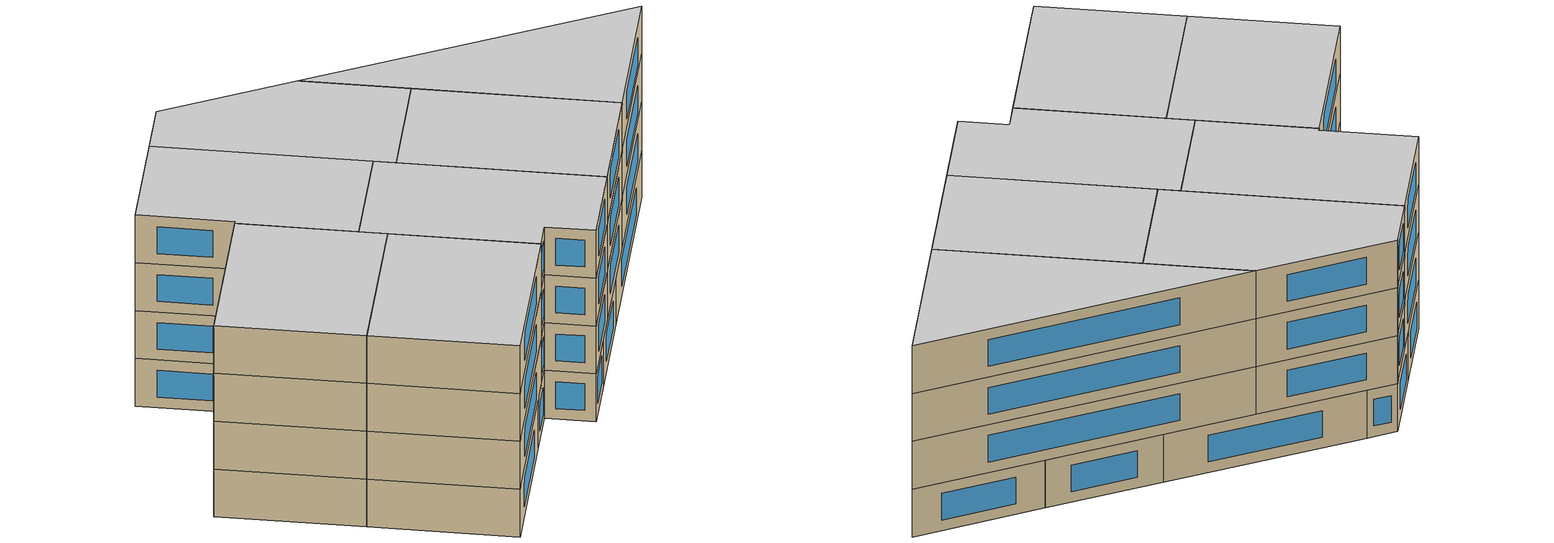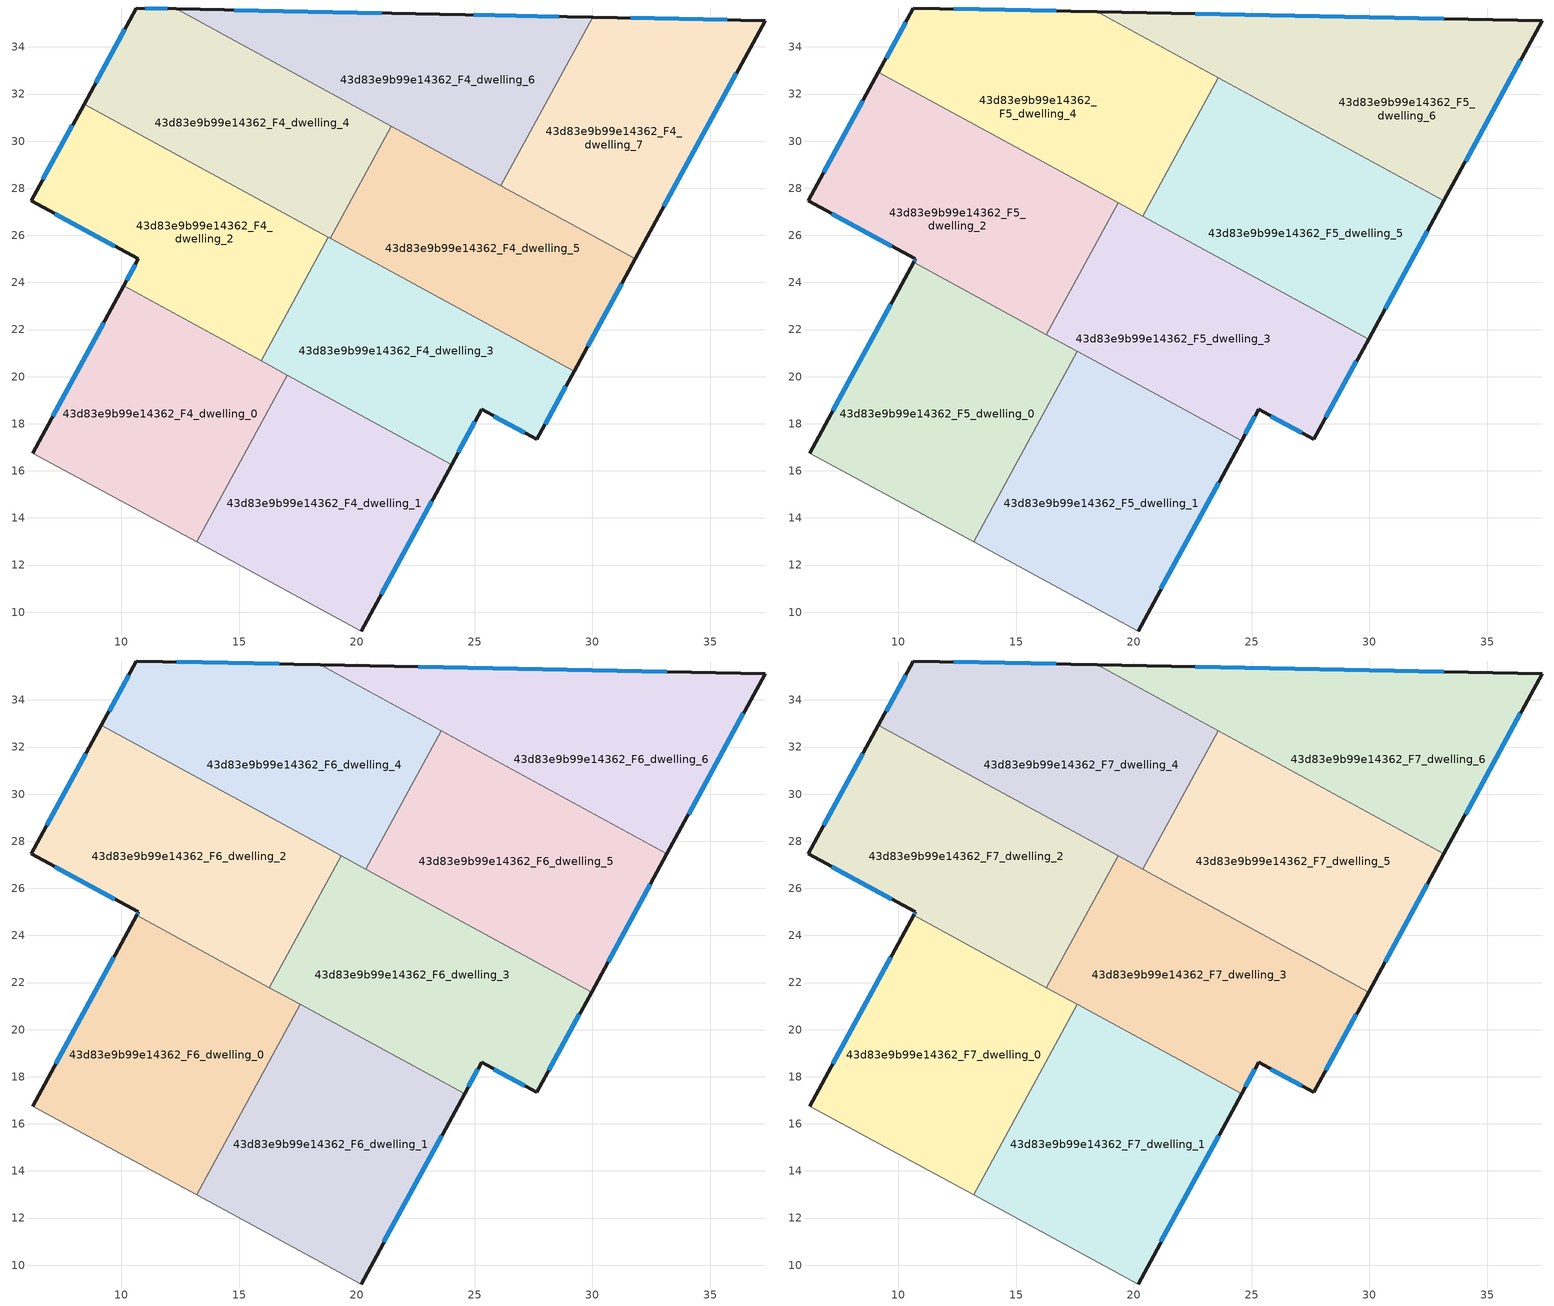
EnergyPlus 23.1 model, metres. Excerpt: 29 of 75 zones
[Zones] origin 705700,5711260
43d83e9b99e14362_F4_dwelling_0
 floor to 43d83e9b99e14362_F3_dwelling_0 (EU_floor_Construction): 17.05,20.06 13.2,12.98 6.23,16.75 10.1,23.85 z12
 wall outside (EU_wall_Construction): 10.1,23.85 6.23,16.75 z12:15
 wall to 43d83e9b99e14362_F4_dwelling_1 (EU_wall_Construction): 13.2,12.98 17.05,20.06 z12:15
 wall adiabatic (EU_wall_Construction): 6.23,16.75 13.2,12.98 z12:15
 wall to 43d83e9b99e14362_F4_dwelling_2 (EU_wall_Construction): 15.93,20.67 10.1,23.85 z12:15
 wall to 43d83e9b99e14362_F4_dwelling_3 (EU_wall_Construction): 17.05,20.06 15.93,20.67 z12:15
 window (EU_Window_Construction): 9.25,22.28 7.09,18.32 z12.66:14.34
43d83e9b99e14362_F4_dwelling_1
 floor to 43d83e9b99e14362_F3_dwelling_1 (EU_floor_Construction): 24.02,16.26 20.18,9.2 13.2,12.98 17.05,20.06 z12
 wall outside (EU_wall_Construction): 20.18,9.2 24.02,16.26 z12:15
 wall adiabatic (EU_wall_Construction): 13.2,12.98 20.18,9.2 z12:15
 wall to 43d83e9b99e14362_F4_dwelling_3 (EU_wall_Construction): 24.02,16.26 17.05,20.06 z12:15
 window (EU_Window_Construction): 21.03,10.76 23.17,14.7 z12.66:14.34
43d83e9b99e14362_F4_dwelling_2
 floor to 43d83e9b99e14362_F3_dwelling_2 (EU_floor_Construction): 18.8,25.92 15.93,20.67 10.1,23.85 10.73,25 6.18,27.46 8.42,31.58 z12
 wall outside (EU_wall_Construction): 8.42,31.58 6.18,27.46 10.73,25 10.1,23.85 z12:15
 wall to 43d83e9b99e14362_F4_dwelling_3 (EU_wall_Construction): 15.93,20.67 18.8,25.92 z12:15
 wall to 43d83e9b99e14362_F4_dwelling_4 (EU_wall_Construction): 18.8,25.92 8.42,31.58 z12:15
 window (EU_Window_Construction): 7.18,26.92 9.72,25.54 / 7.92,30.67 6.68,28.37 / 10.59,24.75 10.24,24.1 z12.66:14.34
43d83e9b99e14362_F4_dwelling_3
 floor to 43d83e9b99e14362_F3_dwelling_3 (EU_floor_Construction): 29.23,20.24 27.64,17.33 25.3,18.61 24.02,16.26 15.93,20.67 18.8,25.92 z12
 wall outside (EU_wall_Construction): 24.02,16.26 25.3,18.61 27.64,17.33 29.23,20.24 z12:15
 wall to 43d83e9b99e14362_F4_dwelling_5 (EU_wall_Construction): 29.23,20.24 18.87,25.88 z12:15
 wall to 43d83e9b99e14362_F4_dwelling_4 (EU_wall_Construction): 18.87,25.88 18.8,25.92 z12:15
 window (EU_Window_Construction): 25.82,18.33 27.13,17.61 / 24.3,16.78 25.02,18.09 / 27.99,17.97 28.88,19.6 z12.66:14.34
43d83e9b99e14362_F4_dwelling_4
 floor to 43d83e9b99e14362_F3_dwelling_4 (EU_floor_Construction): 21.46,30.64 18.87,25.88 8.42,31.58 10.64,35.65 12.33,35.62 z12
 wall outside (EU_wall_Construction): 12.33,35.62 10.64,35.65 8.42,31.58 z12:15
 wall to 43d83e9b99e14362_F4_dwelling_5 (EU_wall_Construction): 18.87,25.88 21.46,30.64 z12:15
 wall to 43d83e9b99e14362_F4_dwelling_6 (EU_wall_Construction): 21.46,30.64 12.33,35.62 z12:15
 window (EU_Window_Construction): 10.15,34.75 8.91,32.48 / 11.96,35.63 11.01,35.65 z12.66:14.34
43d83e9b99e14362_F4_dwelling_5
 floor to 43d83e9b99e14362_F3_dwelling_5 (EU_floor_Construction): 31.82,25 29.23,20.24 18.87,25.88 21.46,30.64 z12
 wall outside (EU_wall_Construction): 29.23,20.24 31.82,25 z12:15
 wall to 43d83e9b99e14362_F4_dwelling_7 (EU_wall_Construction): 31.82,25 26.12,28.1 z12:15
 wall to 43d83e9b99e14362_F4_dwelling_6 (EU_wall_Construction): 26.12,28.1 21.46,30.64 z12:15
 window (EU_Window_Construction): 29.8,21.29 31.25,23.94 z12.66:14.34
 ceiling adiabatic (EU_roof_Construction): 29.96,21.59 31.82,25 22.23,30.22 20.38,26.82 z15
43d83e9b99e14362_F4_dwelling_6
 floor to 43d83e9b99e14362_F3_dwelling_6 (EU_floor_Construction): 30.02,35.26 26.12,28.1 12.33,35.62 23.53,35.38 z12
 wall outside (EU_wall_Construction): 30.02,35.26 23.53,35.38 12.33,35.62 z12:15
 wall to 43d83e9b99e14362_F4_dwelling_7 (EU_wall_Construction): 26.12,28.1 30.02,35.26 z12:15
 window (EU_Window_Construction): 28.58,35.29 24.96,35.36 / 21.05,35.44 14.8,35.57 z12.66:14.34
43d83e9b99e14362_F4_dwelling_7
 floor to 43d83e9b99e14362_F3_dwelling_7 (EU_floor_Construction): 37.34,35.12 31.82,25 26.12,28.1 30.02,35.26 z12
 wall outside (EU_wall_Construction): 31.82,25 37.34,35.12 30.02,35.26 z12:15
 window (EU_Window_Construction): 35.72,35.15 31.63,35.23 / 33.04,27.23 36.12,32.88 z12.66:14.34
 ceiling adiabatic (EU_roof_Construction): 31.82,25 33.17,27.46 27.46,30.57 26.12,28.1 z15
43d83e9b99e14362_F5_dwelling_0
 floor to 43d83e9b99e14362_F4_dwelling_0 (EU_floor_Construction): 17.05,20.06 13.2,12.98 6.23,16.75 10.1,23.85 z15
 floor to 43d83e9b99e14362_F4_dwelling_2 (EU_floor_Construction): 16.29,21.79 16.49,21.68 15.93,20.67 10.1,23.85 10.65,24.86 z15
 floor to 43d83e9b99e14362_F4_dwelling_3 (EU_floor_Construction): 17.6,21.07 17.05,20.06 15.93,20.67 16.48,21.68 z15
 wall outside (EU_wall_Construction): 10.65,24.86 6.23,16.75 z15:18
 wall to 43d83e9b99e14362_F5_dwelling_1 (EU_wall_Construction): 13.2,12.98 17.6,21.07 z15:18
 wall adiabatic (EU_wall_Construction): 6.23,16.75 13.2,12.98 z15:18
 wall to 43d83e9b99e14362_F5_dwelling_2 (EU_wall_Construction): 16.29,21.79 10.65,24.86 z15:18
 wall to 43d83e9b99e14362_F5_dwelling_3 (EU_wall_Construction): 17.6,21.07 16.29,21.79 z15:18
 window (EU_Window_Construction): 9.68,23.07 7.21,18.55 z15.66:17.34
43d83e9b99e14362_F5_dwelling_1
 floor to 43d83e9b99e14362_F4_dwelling_1 (EU_floor_Construction): 24.02,16.26 20.18,9.2 13.2,12.98 17.05,20.06 z15
 floor to 43d83e9b99e14362_F4_dwelling_3 (EU_floor_Construction): 24.57,17.27 24.02,16.26 17.05,20.06 17.6,21.07 z15
 wall outside (EU_wall_Construction): 20.18,9.2 24.57,17.27 z15:18
 wall adiabatic (EU_wall_Construction): 13.2,12.98 20.18,9.2 z15:18
 wall to 43d83e9b99e14362_F5_dwelling_3 (EU_wall_Construction): 24.57,17.27 17.6,21.07 z15:18
 window (EU_Window_Construction): 21.15,10.99 23.6,15.49 z15.66:17.34
43d83e9b99e14362_F5_dwelling_2
 floor to 43d83e9b99e14362_F4_dwelling_2 (EU_floor_Construction): 18.6,26.03 16.29,21.79 10.65,24.86 10.73,25 6.18,27.46 8.42,31.58 z15
 floor to 43d83e9b99e14362_F4_dwelling_4 (EU_floor_Construction): 19.34,27.38 18.6,26.03 8.42,31.58 9.16,32.93 z15
 wall outside (EU_wall_Construction): 9.16,32.93 6.18,27.46 10.73,25 10.65,24.86 z15:18
 wall to 43d83e9b99e14362_F5_dwelling_3 (EU_wall_Construction): 16.29,21.79 19.34,27.38 z15:18
 wall to 43d83e9b99e14362_F5_dwelling_4 (EU_wall_Construction): 19.34,27.38 9.16,32.93 z15:18
 window (EU_Window_Construction): 7.18,26.92 9.72,25.54 / 8.5,31.72 6.84,28.67 / 10.71,24.97 10.67,24.89 z15.66:17.34
43d83e9b99e14362_F5_dwelling_3
 floor to 43d83e9b99e14362_F4_dwelling_3 (EU_floor_Construction): 29.23,20.24 27.64,17.33 25.3,18.61 24.57,17.27 16.48,21.68 18.8,25.92 z15
 floor to 43d83e9b99e14362_F4_dwelling_5 (EU_floor_Construction): 29.96,21.59 29.23,20.24 18.87,25.88 19.61,27.23 z15
 floor to 43d83e9b99e14362_F4_dwelling_2 (EU_floor_Construction): 18.8,25.92 16.49,21.68 16.29,21.79 18.6,26.03 z15
 floor to 43d83e9b99e14362_F4_dwelling_4 (EU_floor_Construction): 19.61,27.23 18.87,25.88 18.6,26.03 19.34,27.38 z15
 wall outside (EU_wall_Construction): 24.57,17.27 25.3,18.61 27.64,17.33 29.96,21.59 z15:18
 wall to 43d83e9b99e14362_F5_dwelling_5 (EU_wall_Construction): 29.96,21.59 20.38,26.82 z15:18
 wall to 43d83e9b99e14362_F5_dwelling_4 (EU_wall_Construction): 20.38,26.82 19.34,27.38 z15:18
 window (EU_Window_Construction): 25.82,18.33 27.13,17.61 / 24.73,17.57 25.14,18.31 / 28.16,18.27 29.45,20.65 z15.66:17.34
43d83e9b99e14362_F5_dwelling_4
 floor to 43d83e9b99e14362_F4_dwelling_4 (EU_floor_Construction): 21.46,30.64 19.61,27.23 9.16,32.93 10.63,35.64 10.64,35.65 12.33,35.62 z15
 floor to 43d83e9b99e14362_F4_dwelling_6 (EU_floor_Construction): 23.58,32.69 22.23,30.22 12.33,35.62 18.44,35.49 z15
 floor to 43d83e9b99e14362_F4_dwelling_5 (EU_floor_Construction): 22.23,30.22 20.38,26.82 19.61,27.23 21.46,30.64 z15
 wall outside (EU_wall_Construction): 18.44,35.49 10.64,35.65 10.63,35.64 9.16,32.93 z15:18
 wall to 43d83e9b99e14362_F5_dwelling_5 (EU_wall_Construction): 20.38,26.82 23.58,32.69 z15:18
 wall to 43d83e9b99e14362_F5_dwelling_6 (EU_wall_Construction): 23.58,32.69 18.44,35.49 z15:18
 window (EU_Window_Construction): 10.31,35.04 9.48,33.53 / 16.72,35.53 12.36,35.62 z15.66:17.34
43d83e9b99e14362_F5_dwelling_5
 floor to 43d83e9b99e14362_F4_dwelling_6 (EU_floor_Construction): 27.46,30.57 26.12,28.1 22.23,30.22 23.58,32.69 z15
 floor adiabatic (EU_floor_Construction): 33.17,27.46 29.96,21.59 20.38,26.82 22.23,30.22 26.12,28.1 27.46,30.57 z15
 wall outside (EU_wall_Construction): 29.96,21.59 33.17,27.46 z15:18
 wall to 43d83e9b99e14362_F5_dwelling_6 (EU_wall_Construction): 33.17,27.46 23.58,32.69 z15:18
 window (EU_Window_Construction): 30.67,22.89 32.46,26.17 z15.66:17.34
43d83e9b99e14362_F5_dwelling_6
 floor outside (EU_floor_Construction): 37.34,35.12 30.02,35.26 18.44,35.49 z15
 floor to 43d83e9b99e14362_F4_dwelling_7 (EU_floor_Construction): 37.34,35.12 33.17,27.46 27.46,30.57 30.02,35.26 z15
 floor to 43d83e9b99e14362_F4_dwelling_6 (EU_floor_Construction): 30.02,35.26 27.46,30.57 18.44,35.49 z15
 wall outside (EU_wall_Construction): 33.17,27.46 37.34,35.12 18.44,35.49 z15:18
 window (EU_Window_Construction): 33.16,35.2 22.61,35.41 / 34.09,29.16 36.42,33.43 z15.66:17.34
43d83e9b99e14362_F6_dwelling_0
 floor to 43d83e9b99e14362_F5_dwelling_0 (EU_floor_Construction): 17.6,21.07 13.2,12.98 6.23,16.75 10.65,24.86 z18
 wall outside (EU_wall_Construction): 10.65,24.86 6.23,16.75 z18:21
 wall to 43d83e9b99e14362_F6_dwelling_1 (EU_wall_Construction): 13.2,12.98 17.6,21.07 z18:21
 wall adiabatic (EU_wall_Construction): 6.23,16.75 13.2,12.98 z18:21
 wall to 43d83e9b99e14362_F6_dwelling_2 (EU_wall_Construction): 16.29,21.79 10.65,24.86 z18:21
 wall to 43d83e9b99e14362_F6_dwelling_3 (EU_wall_Construction): 17.6,21.07 16.29,21.79 z18:21
 window (EU_Window_Construction): 9.68,23.07 7.21,18.55 z18.66:20.34
43d83e9b99e14362_F6_dwelling_1
 floor to 43d83e9b99e14362_F5_dwelling_1 (EU_floor_Construction): 24.57,17.27 20.18,9.2 13.2,12.98 17.6,21.07 z18
 wall outside (EU_wall_Construction): 20.18,9.2 24.57,17.27 z18:21
 wall adiabatic (EU_wall_Construction): 13.2,12.98 20.18,9.2 z18:21
 wall to 43d83e9b99e14362_F6_dwelling_3 (EU_wall_Construction): 24.57,17.27 17.6,21.07 z18:21
 window (EU_Window_Construction): 21.15,10.99 23.6,15.49 z18.66:20.34
43d83e9b99e14362_F6_dwelling_2
 floor to 43d83e9b99e14362_F5_dwelling_2 (EU_floor_Construction): 19.34,27.38 16.29,21.79 10.65,24.86 10.73,25 6.18,27.46 9.16,32.93 z18
 wall outside (EU_wall_Construction): 9.16,32.93 6.18,27.46 10.73,25 10.65,24.86 z18:21
 wall to 43d83e9b99e14362_F6_dwelling_3 (EU_wall_Construction): 16.29,21.79 19.34,27.38 z18:21
 wall to 43d83e9b99e14362_F6_dwelling_4 (EU_wall_Construction): 19.34,27.38 9.16,32.93 z18:21
 window (EU_Window_Construction): 7.18,26.92 9.72,25.54 / 8.5,31.72 6.84,28.67 / 10.71,24.97 10.67,24.89 z18.66:20.34
43d83e9b99e14362_F6_dwelling_3
 floor to 43d83e9b99e14362_F5_dwelling_3 (EU_floor_Construction): 29.96,21.59 27.64,17.33 25.3,18.61 24.57,17.27 16.29,21.79 19.34,27.38 z18
 wall outside (EU_wall_Construction): 24.57,17.27 25.3,18.61 27.64,17.33 29.96,21.59 z18:21
 wall to 43d83e9b99e14362_F6_dwelling_5 (EU_wall_Construction): 29.96,21.59 20.38,26.82 z18:21
 wall to 43d83e9b99e14362_F6_dwelling_4 (EU_wall_Construction): 20.38,26.82 19.34,27.38 z18:21
 window (EU_Window_Construction): 25.82,18.33 27.13,17.61 / 24.73,17.57 25.14,18.31 / 28.16,18.27 29.45,20.65 z18.66:20.34
43d83e9b99e14362_F6_dwelling_4
 floor to 43d83e9b99e14362_F5_dwelling_4 (EU_floor_Construction): 23.58,32.69 20.38,26.82 9.16,32.93 10.63,35.64 10.64,35.65 18.44,35.49 z18
 wall outside (EU_wall_Construction): 18.44,35.49 10.64,35.65 10.63,35.64 9.16,32.93 z18:21
 wall to 43d83e9b99e14362_F6_dwelling_5 (EU_wall_Construction): 20.38,26.82 23.58,32.69 z18:21
 wall to 43d83e9b99e14362_F6_dwelling_6 (EU_wall_Construction): 23.58,32.69 18.44,35.49 z18:21
 window (EU_Window_Construction): 10.31,35.04 9.48,33.53 / 16.72,35.53 12.36,35.62 z18.66:20.34
43d83e9b99e14362_F6_dwelling_5
 floor to 43d83e9b99e14362_F5_dwelling_5 (EU_floor_Construction): 33.17,27.46 29.96,21.59 20.38,26.82 23.58,32.69 z18
 wall outside (EU_wall_Construction): 29.96,21.59 33.17,27.46 z18:21
 wall to 43d83e9b99e14362_F6_dwelling_6 (EU_wall_Construction): 33.17,27.46 23.58,32.69 z18:21
 window (EU_Window_Construction): 30.67,22.89 32.46,26.17 z18.66:20.34
43d83e9b99e14362_F6_dwelling_6
 floor to 43d83e9b99e14362_F5_dwelling_6 (EU_floor_Construction): 37.34,35.12 33.17,27.46 18.44,35.49 z18
 wall outside (EU_wall_Construction): 33.17,27.46 37.34,35.12 18.44,35.49 z18:21
 window (EU_Window_Construction): 33.16,35.2 22.61,35.41 / 34.09,29.16 36.42,33.43 z18.66:20.34
43d83e9b99e14362_F7_dwelling_0
 floor to 43d83e9b99e14362_F6_dwelling_0 (EU_floor_Construction): 17.6,21.07 13.2,12.98 6.23,16.75 10.65,24.86 z21
 wall outside (EU_wall_Construction): 10.65,24.86 6.23,16.75 z21:24
 wall to 43d83e9b99e14362_F7_dwelling_1 (EU_wall_Construction): 13.2,12.98 17.6,21.07 z21:24
 wall adiabatic (EU_wall_Construction): 6.23,16.75 13.2,12.98 z21:24
 wall to 43d83e9b99e14362_F7_dwelling_2 (EU_wall_Construction): 16.29,21.79 10.65,24.86 z21:24
 wall to 43d83e9b99e14362_F7_dwelling_3 (EU_wall_Construction): 17.6,21.07 16.29,21.79 z21:24
 window (EU_Window_Construction): 9.68,23.07 7.21,18.55 z21.66:23.34
 ceiling to 43d83e9b99e14362_F8_dwelling_0 (EU_floor_Construction): 13.2,12.98 17.6,21.07 10.65,24.86 6.23,16.75 z24
43d83e9b99e14362_F7_dwelling_1
 floor to 43d83e9b99e14362_F6_dwelling_1 (EU_floor_Construction): 24.57,17.27 20.18,9.2 13.2,12.98 17.6,21.07 z21
 wall outside (EU_wall_Construction): 20.18,9.2 24.57,17.27 z21:24
 wall adiabatic (EU_wall_Construction): 13.2,12.98 20.18,9.2 z21:24
 wall to 43d83e9b99e14362_F7_dwelling_3 (EU_wall_Construction): 24.57,17.27 17.6,21.07 z21:24
 window (EU_Window_Construction): 21.15,10.99 23.6,15.49 z21.66:23.34
 ceiling to 43d83e9b99e14362_F8_dwelling_1 (EU_floor_Construction): 20.18,9.2 24.57,17.27 17.6,21.07 13.2,12.98 z24
43d83e9b99e14362_F7_dwelling_2
 floor to 43d83e9b99e14362_F6_dwelling_2 (EU_floor_Construction): 19.34,27.38 16.29,21.79 10.65,24.86 10.73,25 6.18,27.46 9.16,32.93 z21
 wall outside (EU_wall_Construction): 9.16,32.93 6.18,27.46 10.73,25 10.65,24.86 z21:24
 wall to 43d83e9b99e14362_F7_dwelling_3 (EU_wall_Construction): 16.29,21.79 19.34,27.38 z21:24
 wall to 43d83e9b99e14362_F7_dwelling_4 (EU_wall_Construction): 19.34,27.38 9.16,32.93 z21:24
 window (EU_Window_Construction): 7.18,26.92 9.72,25.54 / 8.5,31.72 6.84,28.67 / 10.71,24.97 10.67,24.89 z21.66:23.34
 ceiling to 43d83e9b99e14362_F8_dwelling_2 (EU_floor_Construction): 16.29,21.79 19.34,27.38 9.16,32.93 6.18,27.46 10.73,25 10.65,24.86 z24
43d83e9b99e14362_F7_dwelling_3
 floor to 43d83e9b99e14362_F6_dwelling_3 (EU_floor_Construction): 29.96,21.59 27.64,17.33 25.3,18.61 24.57,17.27 16.29,21.79 19.34,27.38 z21
 wall outside (EU_wall_Construction): 24.57,17.27 25.3,18.61 27.64,17.33 29.96,21.59 z21:24
 wall to 43d83e9b99e14362_F7_dwelling_5 (EU_wall_Construction): 29.96,21.59 20.38,26.82 z21:24
 wall to 43d83e9b99e14362_F7_dwelling_4 (EU_wall_Construction): 20.38,26.82 19.34,27.38 z21:24
 window (EU_Window_Construction): 25.82,18.33 27.13,17.61 / 24.73,17.57 25.14,18.31 / 28.16,18.27 29.45,20.65 z21.66:23.34
 ceiling to 43d83e9b99e14362_F8_dwelling_3 (EU_floor_Construction): 27.64,17.33 29.96,21.59 19.34,27.38 16.29,21.79 24.57,17.27 25.3,18.61 z24
43d83e9b99e14362_F7_dwelling_4
 floor to 43d83e9b99e14362_F6_dwelling_4 (EU_floor_Construction): 23.58,32.69 20.38,26.82 9.16,32.93 10.63,35.64 10.64,35.65 18.44,35.49 z21
 wall outside (EU_wall_Construction): 18.44,35.49 10.64,35.65 10.63,35.64 9.16,32.93 z21:24
 wall to 43d83e9b99e14362_F7_dwelling_5 (EU_wall_Construction): 20.38,26.82 23.58,32.69 z21:24
 wall to 43d83e9b99e14362_F7_dwelling_6 (EU_wall_Construction): 23.58,32.69 18.44,35.49 z21:24
 window (EU_Window_Construction): 10.31,35.04 9.48,33.53 / 16.72,35.53 12.36,35.62 z21.66:23.34
 ceiling to 43d83e9b99e14362_F8_dwelling_4 (EU_floor_Construction): 20.38,26.82 23.58,32.69 18.44,35.49 10.64,35.65 10.63,35.64 9.16,32.93 z24
43d83e9b99e14362_F7_dwelling_5
 floor to 43d83e9b99e14362_F6_dwelling_5 (EU_floor_Construction): 33.17,27.46 29.96,21.59 20.38,26.82 23.58,32.69 z21
 wall outside (EU_wall_Construction): 29.96,21.59 33.17,27.46 z21:24
 wall to 43d83e9b99e14362_F7_dwelling_6 (EU_wall_Construction): 33.17,27.46 23.58,32.69 z21:24
 window (EU_Window_Construction): 30.67,22.89 32.46,26.17 z21.66:23.34
 ceiling to 43d83e9b99e14362_F8_dwelling_5 (EU_floor_Construction): 29.96,21.59 33.17,27.46 23.58,32.69 20.38,26.82 z24
43d83e9b99e14362_F7_dwelling_6
 floor to 43d83e9b99e14362_F6_dwelling_6 (EU_floor_Construction): 37.34,35.12 33.17,27.46 18.44,35.49 z21
 wall outside (EU_wall_Construction): 33.17,27.46 37.34,35.12 18.44,35.49 z21:24
 window (EU_Window_Construction): 33.16,35.2 22.61,35.41 / 34.09,29.16 36.42,33.43 z21.66:23.34
 ceiling to 43d83e9b99e14362_F8_dwelling_6 (EU_floor_Construction): 33.17,27.46 37.34,35.12 18.44,35.49 z24
[Building]
EU S2 Campaign: North Axis=0; Terrain=City; Solar Distribution=FullExterior
[Site:Location]
London: Latitude=51.5; Longitude=-0.5; Time Zone=0; Elevation=25
[SizingPeriod:WeatherFileDays]
AnnualSizingPeriod: Begin Month=1; Begin Day of Month=1; End Month=12; End Day of Month=31; Day of Week for Start Day=Monday; Use Weather File Daylight Saving Period=No; Use Weather File Rain and Snow Indicators=No
[MATERIAL]
EU_InternalMass_Material: Roughness=MediumRough; Thickness=0.1; Conductivity=1; Density=1800; Specific Heat=900; Thermal Absorptance=0.9; Solar Absorptance=0.7; Visible Absorptance=0.7
[MATERIAL:NOMASS] Roughness=MediumRough; Thermal Absorptance=0.9; Solar Absorptance=0.7; Visible Absorptance=0.7
Name | Thermal Resistance
EU_wall_NoMass | 3.05077
EU_roof_NoMass; EU_floor_NoMass | 3.35585
[WINDOWMATERIAL:SIMPLEGLAZINGSYSTEM]
EU_Window_SimpleGlazing: UFactor=1.88725; Solar Heat Gain Coefficient=0.72; Visible Transmittance=0.72
[CONSTRUCTION]
EU_wall_Construction: EU_wall_NoMass
EU_roof_Construction: EU_roof_NoMass
EU_floor_Construction: EU_floor_NoMass
EU_Window_Construction: EU_Window_SimpleGlazing
EU_InternalMass_Construction: EU_InternalMass_Material
[ZONE] Type=1; Multiplier=1; Ceiling Height=autocalculate; Floor Area=autocalculate; Part of Total Floor Area=Yes
Name | Volume
43d83e9b99e14362_F4_dwelling_0 | 191.762
43d83e9b99e14362_F5_dwelling_0; 43d83e9b99e14362_F6_dwelling_0; 43d83e9b99e14362_F7_dwelling_0; 43d83e9b99e14362_F5_dwelling_1; 43d83e9b99e14362_F6_dwelling_1; 43d83e9b99e14362_F7_dwelling_1 | 219.133
43d83e9b99e14362_F4_dwelling_1 | 191.751
43d83e9b99e14362_F4_dwelling_2 | 191.746
43d83e9b99e14362_F5_dwelling_2; 43d83e9b99e14362_F6_dwelling_2; 43d83e9b99e14362_F7_dwelling_2 | 219.168
43d83e9b99e14362_F4_dwelling_3 | 191.747
43d83e9b99e14362_F5_dwelling_3; 43d83e9b99e14362_F6_dwelling_3; 43d83e9b99e14362_F7_dwelling_3 | 219.177
43d83e9b99e14362_F4_dwelling_4 | 191.745
43d83e9b99e14362_F5_dwelling_4; 43d83e9b99e14362_F6_dwelling_4; 43d83e9b99e14362_F7_dwelling_4 | 219.113
43d83e9b99e14362_F4_dwelling_5 | 191.738
43d83e9b99e14362_F5_dwelling_5; 43d83e9b99e14362_F6_dwelling_5; 43d83e9b99e14362_F7_dwelling_5 | 219.126
43d83e9b99e14362_F4_dwelling_6 | 191.763
43d83e9b99e14362_F5_dwelling_6; 43d83e9b99e14362_F6_dwelling_6; 43d83e9b99e14362_F7_dwelling_6 | 219.364
43d83e9b99e14362_F4_dwelling_7 | 191.759
[INTERNALMASS] Construction=EU_InternalMass_Construction
Name | Zone or ZoneList | Surface Area
43d83e9b99e14362_F4_dwelling_0_EU_InternalMass | 43d83e9b99e14362_F4_dwelling_0 | 63.9202
43d83e9b99e14362_F4_dwelling_1_EU_InternalMass | 43d83e9b99e14362_F4_dwelling_1 | 63.9151
43d83e9b99e14362_F4_dwelling_2_EU_InternalMass | 43d83e9b99e14362_F4_dwelling_2 | 63.9144
43d83e9b99e14362_F4_dwelling_3_EU_InternalMass | 43d83e9b99e14362_F4_dwelling_3 | 63.9162
43d83e9b99e14362_F4_dwelling_4_EU_InternalMass | 43d83e9b99e14362_F4_dwelling_4 | 63.9143
43d83e9b99e14362_F4_dwelling_5_EU_InternalMass | 43d83e9b99e14362_F4_dwelling_5 | 63.9131
43d83e9b99e14362_F4_dwelling_6_EU_InternalMass | 43d83e9b99e14362_F4_dwelling_6 | 63.9223
43d83e9b99e14362_F4_dwelling_7_EU_InternalMass | 43d83e9b99e14362_F4_dwelling_7 | 63.9199
43d83e9b99e14362_F5_dwelling_0_EU_InternalMass | 43d83e9b99e14362_F5_dwelling_0 | 73.0431
43d83e9b99e14362_F5_dwelling_1_EU_InternalMass | 43d83e9b99e14362_F5_dwelling_1 | 73.0466
43d83e9b99e14362_F5_dwelling_2_EU_InternalMass | 43d83e9b99e14362_F5_dwelling_2 | 73.0543
43d83e9b99e14362_F5_dwelling_3_EU_InternalMass | 43d83e9b99e14362_F5_dwelling_3 | 73.059
43d83e9b99e14362_F5_dwelling_4_EU_InternalMass | 43d83e9b99e14362_F5_dwelling_4 | 73.0374
43d83e9b99e14362_F5_dwelling_5_EU_InternalMass | 43d83e9b99e14362_F5_dwelling_5 | 73.0427
43d83e9b99e14362_F5_dwelling_6_EU_InternalMass | 43d83e9b99e14362_F5_dwelling_6 | 73.061
43d83e9b99e14362_F6_dwelling_0_EU_InternalMass | 43d83e9b99e14362_F6_dwelling_0 | 73.0431
43d83e9b99e14362_F6_dwelling_1_EU_InternalMass | 43d83e9b99e14362_F6_dwelling_1 | 73.0466
43d83e9b99e14362_F6_dwelling_2_EU_InternalMass | 43d83e9b99e14362_F6_dwelling_2 | 73.0543
43d83e9b99e14362_F6_dwelling_3_EU_InternalMass | 43d83e9b99e14362_F6_dwelling_3 | 73.059
43d83e9b99e14362_F6_dwelling_4_EU_InternalMass | 43d83e9b99e14362_F6_dwelling_4 | 73.0374
43d83e9b99e14362_F6_dwelling_5_EU_InternalMass | 43d83e9b99e14362_F6_dwelling_5 | 73.0427
43d83e9b99e14362_F6_dwelling_6_EU_InternalMass | 43d83e9b99e14362_F6_dwelling_6 | 73.061
43d83e9b99e14362_F7_dwelling_0_EU_InternalMass | 43d83e9b99e14362_F7_dwelling_0 | 73.0431
43d83e9b99e14362_F7_dwelling_1_EU_InternalMass | 43d83e9b99e14362_F7_dwelling_1 | 73.0466
43d83e9b99e14362_F7_dwelling_2_EU_InternalMass | 43d83e9b99e14362_F7_dwelling_2 | 73.0543
43d83e9b99e14362_F7_dwelling_3_EU_InternalMass | 43d83e9b99e14362_F7_dwelling_3 | 73.059
43d83e9b99e14362_F7_dwelling_4_EU_InternalMass | 43d83e9b99e14362_F7_dwelling_4 | 73.0374
43d83e9b99e14362_F7_dwelling_5_EU_InternalMass | 43d83e9b99e14362_F7_dwelling_5 | 73.0427
43d83e9b99e14362_F7_dwelling_6_EU_InternalMass | 43d83e9b99e14362_F7_dwelling_6 | 73.061
[OTHEREQUIPMENT] Fuel Type=Electricity; Design Level Calculation Method=Watts/Area; Power per Zone Floor Area=1; Fraction Latent=0; Fraction Radiant=0; Fraction Lost=0; Carbon Dioxide Generation Rate=0; EndUse Subcategory=EU_Step8_InternalGains
Name | Zone or ZoneList or Space or SpaceList | Schedule
EU_Step8_InternalGain_43d83e9b99e14362_F4_dwelling_0_f000 | 43d83e9b99e14362_F4_dwelling_0 | EU_Step8_GainSchedule_43d83e9b99e14362_F4_dwelling_0_f000
EU_Step8_InternalGain_43d83e9b99e14362_F4_dwelling_1_f000 | 43d83e9b99e14362_F4_dwelling_1 | EU_Step8_GainSchedule_43d83e9b99e14362_F4_dwelling_1_f000
EU_Step8_InternalGain_43d83e9b99e14362_F4_dwelling_2_f000 | 43d83e9b99e14362_F4_dwelling_2 | EU_Step8_GainSchedule_43d83e9b99e14362_F4_dwelling_2_f000
EU_Step8_InternalGain_43d83e9b99e14362_F4_dwelling_3_f000 | 43d83e9b99e14362_F4_dwelling_3 | EU_Step8_GainSchedule_43d83e9b99e14362_F4_dwelling_3_f000
EU_Step8_InternalGain_43d83e9b99e14362_F4_dwelling_4_f000 | 43d83e9b99e14362_F4_dwelling_4 | EU_Step8_GainSchedule_43d83e9b99e14362_F4_dwelling_4_f000
EU_Step8_InternalGain_43d83e9b99e14362_F4_dwelling_5_f000 | 43d83e9b99e14362_F4_dwelling_5 | EU_Step8_GainSchedule_43d83e9b99e14362_F4_dwelling_5_f000
EU_Step8_InternalGain_43d83e9b99e14362_F4_dwelling_6_f000 | 43d83e9b99e14362_F4_dwelling_6 | EU_Step8_GainSchedule_43d83e9b99e14362_F4_dwelling_6_f000
EU_Step8_InternalGain_43d83e9b99e14362_F4_dwelling_7_f000 | 43d83e9b99e14362_F4_dwelling_7 | EU_Step8_GainSchedule_43d83e9b99e14362_F4_dwelling_7_f000
EU_Step8_InternalGain_43d83e9b99e14362_F5_dwelling_0_f000 | 43d83e9b99e14362_F5_dwelling_0 | EU_Step8_GainSchedule_43d83e9b99e14362_F5_dwelling_0_f000
EU_Step8_InternalGain_43d83e9b99e14362_F5_dwelling_1_f000 | 43d83e9b99e14362_F5_dwelling_1 | EU_Step8_GainSchedule_43d83e9b99e14362_F5_dwelling_1_f000
EU_Step8_InternalGain_43d83e9b99e14362_F5_dwelling_2_f000 | 43d83e9b99e14362_F5_dwelling_2 | EU_Step8_GainSchedule_43d83e9b99e14362_F5_dwelling_2_f000
EU_Step8_InternalGain_43d83e9b99e14362_F5_dwelling_3_f000 | 43d83e9b99e14362_F5_dwelling_3 | EU_Step8_GainSchedule_43d83e9b99e14362_F5_dwelling_3_f000
EU_Step8_InternalGain_43d83e9b99e14362_F5_dwelling_4_f000 | 43d83e9b99e14362_F5_dwelling_4 | EU_Step8_GainSchedule_43d83e9b99e14362_F5_dwelling_4_f000
EU_Step8_InternalGain_43d83e9b99e14362_F5_dwelling_5_f000 | 43d83e9b99e14362_F5_dwelling_5 | EU_Step8_GainSchedule_43d83e9b99e14362_F5_dwelling_5_f000
EU_Step8_InternalGain_43d83e9b99e14362_F5_dwelling_6_f000 | 43d83e9b99e14362_F5_dwelling_6 | EU_Step8_GainSchedule_43d83e9b99e14362_F5_dwelling_6_f000
EU_Step8_InternalGain_43d83e9b99e14362_F6_dwelling_0_f000 | 43d83e9b99e14362_F6_dwelling_0 | EU_Step8_GainSchedule_43d83e9b99e14362_F6_dwelling_0_f000
EU_Step8_InternalGain_43d83e9b99e14362_F6_dwelling_1_f000 | 43d83e9b99e14362_F6_dwelling_1 | EU_Step8_GainSchedule_43d83e9b99e14362_F6_dwelling_1_f000
EU_Step8_InternalGain_43d83e9b99e14362_F6_dwelling_2_f000 | 43d83e9b99e14362_F6_dwelling_2 | EU_Step8_GainSchedule_43d83e9b99e14362_F6_dwelling_2_f000
EU_Step8_InternalGain_43d83e9b99e14362_F6_dwelling_3_f000 | 43d83e9b99e14362_F6_dwelling_3 | EU_Step8_GainSchedule_43d83e9b99e14362_F6_dwelling_3_f000
EU_Step8_InternalGain_43d83e9b99e14362_F6_dwelling_4_f000 | 43d83e9b99e14362_F6_dwelling_4 | EU_Step8_GainSchedule_43d83e9b99e14362_F6_dwelling_4_f000
EU_Step8_InternalGain_43d83e9b99e14362_F6_dwelling_5_f000 | 43d83e9b99e14362_F6_dwelling_5 | EU_Step8_GainSchedule_43d83e9b99e14362_F6_dwelling_5_f000
EU_Step8_InternalGain_43d83e9b99e14362_F6_dwelling_6_f000 | 43d83e9b99e14362_F6_dwelling_6 | EU_Step8_GainSchedule_43d83e9b99e14362_F6_dwelling_6_f000
EU_Step8_InternalGain_43d83e9b99e14362_F7_dwelling_0_f000 | 43d83e9b99e14362_F7_dwelling_0 | EU_Step8_GainSchedule_43d83e9b99e14362_F7_dwelling_0_f000
EU_Step8_InternalGain_43d83e9b99e14362_F7_dwelling_1_f000 | 43d83e9b99e14362_F7_dwelling_1 | EU_Step8_GainSchedule_43d83e9b99e14362_F7_dwelling_1_f000
EU_Step8_InternalGain_43d83e9b99e14362_F7_dwelling_2_f000 | 43d83e9b99e14362_F7_dwelling_2 | EU_Step8_GainSchedule_43d83e9b99e14362_F7_dwelling_2_f000
EU_Step8_InternalGain_43d83e9b99e14362_F7_dwelling_3_f000 | 43d83e9b99e14362_F7_dwelling_3 | EU_Step8_GainSchedule_43d83e9b99e14362_F7_dwelling_3_f000
EU_Step8_InternalGain_43d83e9b99e14362_F7_dwelling_4_f000 | 43d83e9b99e14362_F7_dwelling_4 | EU_Step8_GainSchedule_43d83e9b99e14362_F7_dwelling_4_f000
EU_Step8_InternalGain_43d83e9b99e14362_F7_dwelling_5_f000 | 43d83e9b99e14362_F7_dwelling_5 | EU_Step8_GainSchedule_43d83e9b99e14362_F7_dwelling_5_f000
EU_Step8_InternalGain_43d83e9b99e14362_F7_dwelling_6_f000 | 43d83e9b99e14362_F7_dwelling_6 | EU_Step8_GainSchedule_43d83e9b99e14362_F7_dwelling_6_f000
[ZONEVENTILATION:DESIGNFLOWRATE] Schedule=EU_AlwaysOn; Design Flow Rate Calculation Method=AirChanges/Hour; Air Changes per Hour=0.496645; Ventilation Type=Natural; Fan Pressure Rise=0; Fan Total Efficiency=1; Constant Term Coefficient=1; Temperature Term Coefficient=0; Velocity Term Coefficient=0; Velocity Squared Term Coefficient=0; Minimum Indoor Temperature=-100; Maximum Indoor Temperature=100; Delta Temperature=-100; Minimum Outdoor Temperature=-100; Maximum Outdoor Temperature=100; Maximum Wind Speed=40
Name | Zone or ZoneList or Space or SpaceList
EU_ConstantAir_43d83e9b99e14362_F4_dwelling_0 | 43d83e9b99e14362_F4_dwelling_0
EU_ConstantAir_43d83e9b99e14362_F4_dwelling_1 | 43d83e9b99e14362_F4_dwelling_1
EU_ConstantAir_43d83e9b99e14362_F4_dwelling_2 | 43d83e9b99e14362_F4_dwelling_2
EU_ConstantAir_43d83e9b99e14362_F4_dwelling_3 | 43d83e9b99e14362_F4_dwelling_3
EU_ConstantAir_43d83e9b99e14362_F4_dwelling_4 | 43d83e9b99e14362_F4_dwelling_4
EU_ConstantAir_43d83e9b99e14362_F4_dwelling_5 | 43d83e9b99e14362_F4_dwelling_5
EU_ConstantAir_43d83e9b99e14362_F4_dwelling_6 | 43d83e9b99e14362_F4_dwelling_6
EU_ConstantAir_43d83e9b99e14362_F4_dwelling_7 | 43d83e9b99e14362_F4_dwelling_7
EU_ConstantAir_43d83e9b99e14362_F5_dwelling_0 | 43d83e9b99e14362_F5_dwelling_0
EU_ConstantAir_43d83e9b99e14362_F5_dwelling_1 | 43d83e9b99e14362_F5_dwelling_1
EU_ConstantAir_43d83e9b99e14362_F5_dwelling_2 | 43d83e9b99e14362_F5_dwelling_2
EU_ConstantAir_43d83e9b99e14362_F5_dwelling_3 | 43d83e9b99e14362_F5_dwelling_3
EU_ConstantAir_43d83e9b99e14362_F5_dwelling_4 | 43d83e9b99e14362_F5_dwelling_4
EU_ConstantAir_43d83e9b99e14362_F5_dwelling_5 | 43d83e9b99e14362_F5_dwelling_5
EU_ConstantAir_43d83e9b99e14362_F5_dwelling_6 | 43d83e9b99e14362_F5_dwelling_6
EU_ConstantAir_43d83e9b99e14362_F6_dwelling_0 | 43d83e9b99e14362_F6_dwelling_0
EU_ConstantAir_43d83e9b99e14362_F6_dwelling_1 | 43d83e9b99e14362_F6_dwelling_1
EU_ConstantAir_43d83e9b99e14362_F6_dwelling_2 | 43d83e9b99e14362_F6_dwelling_2
EU_ConstantAir_43d83e9b99e14362_F6_dwelling_3 | 43d83e9b99e14362_F6_dwelling_3
EU_ConstantAir_43d83e9b99e14362_F6_dwelling_4 | 43d83e9b99e14362_F6_dwelling_4
EU_ConstantAir_43d83e9b99e14362_F6_dwelling_5 | 43d83e9b99e14362_F6_dwelling_5
EU_ConstantAir_43d83e9b99e14362_F6_dwelling_6 | 43d83e9b99e14362_F6_dwelling_6
EU_ConstantAir_43d83e9b99e14362_F7_dwelling_0 | 43d83e9b99e14362_F7_dwelling_0
EU_ConstantAir_43d83e9b99e14362_F7_dwelling_1 | 43d83e9b99e14362_F7_dwelling_1
EU_ConstantAir_43d83e9b99e14362_F7_dwelling_2 | 43d83e9b99e14362_F7_dwelling_2
EU_ConstantAir_43d83e9b99e14362_F7_dwelling_3 | 43d83e9b99e14362_F7_dwelling_3
EU_ConstantAir_43d83e9b99e14362_F7_dwelling_4 | 43d83e9b99e14362_F7_dwelling_4
EU_ConstantAir_43d83e9b99e14362_F7_dwelling_5 | 43d83e9b99e14362_F7_dwelling_5
EU_ConstantAir_43d83e9b99e14362_F7_dwelling_6 | 43d83e9b99e14362_F7_dwelling_6
[HVACTEMPLATE:THERMOSTAT] Constant Heating Setpoint=20; Constant Cooling Setpoint=50
EU_HeatOnly_43d83e9b99e14362_F3_dwelling_5; EU_HeatOnly_43d83e9b99e14362_F3_dwelling_6; EU_HeatOnly_43d83e9b99e14362_F3_dwelling_7; EU_HeatOnly_43d83e9b99e14362_F4_dwelling_0; EU_HeatOnly_43d83e9b99e14362_F4_dwelling_1; EU_HeatOnly_43d83e9b99e14362_F4_dwelling_2; EU_HeatOnly_43d83e9b99e14362_F4_dwelling_3; EU_HeatOnly_43d83e9b99e14362_F4_dwelling_4; EU_HeatOnly_43d83e9b99e14362_F4_dwelling_5; EU_HeatOnly_43d83e9b99e14362_F4_dwelling_6; EU_HeatOnly_43d83e9b99e14362_F4_dwelling_7; EU_HeatOnly_43d83e9b99e14362_F5_dwelling_0; EU_HeatOnly_43d83e9b99e14362_F5_dwelling_1; EU_HeatOnly_43d83e9b99e14362_F5_dwelling_2; EU_HeatOnly_43d83e9b99e14362_F5_dwelling_3; EU_HeatOnly_43d83e9b99e14362_F5_dwelling_4; EU_HeatOnly_43d83e9b99e14362_F5_dwelling_5; EU_HeatOnly_43d83e9b99e14362_F5_dwelling_6; EU_HeatOnly_43d83e9b99e14362_F6_dwelling_0; EU_HeatOnly_43d83e9b99e14362_F6_dwelling_1; EU_HeatOnly_43d83e9b99e14362_F6_dwelling_2; EU_HeatOnly_43d83e9b99e14362_F6_dwelling_3; EU_HeatOnly_43d83e9b99e14362_F6_dwelling_4; EU_HeatOnly_43d83e9b99e14362_F6_dwelling_5; EU_HeatOnly_43d83e9b99e14362_F6_dwelling_6; EU_HeatOnly_43d83e9b99e14362_F7_dwelling_0; EU_HeatOnly_43d83e9b99e14362_F7_dwelling_1; EU_HeatOnly_43d83e9b99e14362_F7_dwelling_2; EU_HeatOnly_43d83e9b99e14362_F7_dwelling_3; EU_HeatOnly_43d83e9b99e14362_F7_dwelling_4; EU_HeatOnly_43d83e9b99e14362_F7_dwelling_5; EU_HeatOnly_43d83e9b99e14362_F7_dwelling_6; EU_HeatOnly_43d83e9b99e14362_F8_dwelling_0; EU_HeatOnly_43d83e9b99e14362_F8_dwelling_1; EU_HeatOnly_43d83e9b99e14362_F8_dwelling_2; EU_HeatOnly_43d83e9b99e14362_F8_dwelling_3; EU_HeatOnly_43d83e9b99e14362_F8_dwelling_4; EU_HeatOnly_43d83e9b99e14362_F8_dwelling_5; EU_HeatOnly_43d83e9b99e14362_F8_dwelling_6; EU_HeatOnly_43d83e9b99e14362_F9_dwelling_0; EU_HeatOnly_43d83e9b99e14362_F9_dwelling_1
[HVACTEMPLATE:ZONE:IDEALLOADSAIRSYSTEM] System Availability Schedule=EU_AlwaysOn; Maximum Heating Supply Air Temperature=50; Minimum Cooling Supply Air Temperature=13; Maximum Heating Supply Air Humidity Ratio=0.0156; Minimum Cooling Supply Air Humidity Ratio=0.0077; Heating Limit=NoLimit; Cooling Limit=NoLimit; Heating Availability Schedule=EU_AlwaysOn; Cooling Availability Schedule=EU_CoolingOff; Dehumidification Control Type=ConstantSensibleHeatRatio; Cooling Sensible Heat Ratio=0.7; Dehumidification Setpoint=60; Humidification Control Type=None; Humidification Setpoint=30; Outdoor Air Method=None; Outdoor Air Flow Rate per Person=0.00944; Outdoor Air Flow Rate per Zone Floor Area=0; Outdoor Air Flow Rate per Zone=0; Demand Controlled Ventilation Type=None; Outdoor Air Economizer Type=NoEconomizer; Heat Recovery Type=None; Sensible Heat Recovery Effectiveness=0.7; Latent Heat Recovery Effectiveness=0.65
Name | Template Thermostat
43d83e9b99e14362_F4_dwelling_0 | EU_HeatOnly_43d83e9b99e14362_F4_dwelling_0
43d83e9b99e14362_F4_dwelling_1 | EU_HeatOnly_43d83e9b99e14362_F4_dwelling_1
43d83e9b99e14362_F4_dwelling_2 | EU_HeatOnly_43d83e9b99e14362_F4_dwelling_2
43d83e9b99e14362_F4_dwelling_3 | EU_HeatOnly_43d83e9b99e14362_F4_dwelling_3
43d83e9b99e14362_F4_dwelling_4 | EU_HeatOnly_43d83e9b99e14362_F4_dwelling_4
43d83e9b99e14362_F4_dwelling_5 | EU_HeatOnly_43d83e9b99e14362_F4_dwelling_5
43d83e9b99e14362_F4_dwelling_6 | EU_HeatOnly_43d83e9b99e14362_F4_dwelling_6
43d83e9b99e14362_F4_dwelling_7 | EU_HeatOnly_43d83e9b99e14362_F4_dwelling_7
43d83e9b99e14362_F5_dwelling_0 | EU_HeatOnly_43d83e9b99e14362_F5_dwelling_0
43d83e9b99e14362_F5_dwelling_1 | EU_HeatOnly_43d83e9b99e14362_F5_dwelling_1
43d83e9b99e14362_F5_dwelling_2 | EU_HeatOnly_43d83e9b99e14362_F5_dwelling_2
43d83e9b99e14362_F5_dwelling_3 | EU_HeatOnly_43d83e9b99e14362_F5_dwelling_3
43d83e9b99e14362_F5_dwelling_4 | EU_HeatOnly_43d83e9b99e14362_F5_dwelling_4
43d83e9b99e14362_F5_dwelling_5 | EU_HeatOnly_43d83e9b99e14362_F5_dwelling_5
43d83e9b99e14362_F5_dwelling_6 | EU_HeatOnly_43d83e9b99e14362_F5_dwelling_6
43d83e9b99e14362_F6_dwelling_0 | EU_HeatOnly_43d83e9b99e14362_F6_dwelling_0
43d83e9b99e14362_F6_dwelling_1 | EU_HeatOnly_43d83e9b99e14362_F6_dwelling_1
43d83e9b99e14362_F6_dwelling_2 | EU_HeatOnly_43d83e9b99e14362_F6_dwelling_2
43d83e9b99e14362_F6_dwelling_3 | EU_HeatOnly_43d83e9b99e14362_F6_dwelling_3
43d83e9b99e14362_F6_dwelling_4 | EU_HeatOnly_43d83e9b99e14362_F6_dwelling_4
43d83e9b99e14362_F6_dwelling_5 | EU_HeatOnly_43d83e9b99e14362_F6_dwelling_5
43d83e9b99e14362_F6_dwelling_6 | EU_HeatOnly_43d83e9b99e14362_F6_dwelling_6
43d83e9b99e14362_F7_dwelling_0 | EU_HeatOnly_43d83e9b99e14362_F7_dwelling_0
43d83e9b99e14362_F7_dwelling_1 | EU_HeatOnly_43d83e9b99e14362_F7_dwelling_1
43d83e9b99e14362_F7_dwelling_2 | EU_HeatOnly_43d83e9b99e14362_F7_dwelling_2
43d83e9b99e14362_F7_dwelling_3 | EU_HeatOnly_43d83e9b99e14362_F7_dwelling_3
43d83e9b99e14362_F7_dwelling_4 | EU_HeatOnly_43d83e9b99e14362_F7_dwelling_4
43d83e9b99e14362_F7_dwelling_5 | EU_HeatOnly_43d83e9b99e14362_F7_dwelling_5
43d83e9b99e14362_F7_dwelling_6 | EU_HeatOnly_43d83e9b99e14362_F7_dwelling_6
[SIZING:ZONE] Zone Cooling Design Supply Air Temperature Input Method=SupplyAirTemperature; Zone Cooling Design Supply Air Temperature=13; Zone Heating Design Supply Air Temperature Input Method=SupplyAirTemperature; Zone Heating Design Supply Air Temperature=50; Zone Cooling Design Supply Air Humidity Ratio=0.008; Zone Heating Design Supply Air Humidity Ratio=0.008; Cooling Design Air Flow Method=DesignDay; Cooling Design Air Flow Rate=0; Cooling Minimum Air Flow per Zone Floor Area=0.000762; Cooling Minimum Air Flow=0; Cooling Minimum Air Flow Fraction=0.2; Heating Design Air Flow Method=DesignDay; Heating Design Air Flow Rate=0; Heating Maximum Air Flow per Zone Floor Area=0.002032; Heating Maximum Air Flow=0.141576; Heating Maximum Air Flow Fraction=0.3; Account for Dedicated Outdoor Air System=No; Dedicated Outdoor Air System Control Strategy=NeutralSupplyAir; Dedicated Outdoor Air Low Setpoint Temperature for Design=autosize; Dedicated Outdoor Air High Setpoint Temperature for Design=autosize; Zone Load Sizing Method=Sensible Load Only No Latent Load; Zone Latent Cooling Design Supply Air Humidity Ratio Input Method=HumidityRatioDifference; Zone Cooling Design Supply Air Humidity Ratio Difference=0.005; Zone Latent Heating Design Supply Air Humidity Ratio Input Method=HumidityRatioDifference; Zone Humidification Design Supply Air Humidity Ratio Difference=0.005
43d83e9b99e14362_F4_dwelling_0; 43d83e9b99e14362_F4_dwelling_1; 43d83e9b99e14362_F4_dwelling_2; 43d83e9b99e14362_F4_dwelling_3; 43d83e9b99e14362_F4_dwelling_4; 43d83e9b99e14362_F4_dwelling_5; 43d83e9b99e14362_F4_dwelling_6; 43d83e9b99e14362_F4_dwelling_7; 43d83e9b99e14362_F5_dwelling_0; 43d83e9b99e14362_F5_dwelling_1; 43d83e9b99e14362_F5_dwelling_2; 43d83e9b99e14362_F5_dwelling_3; 43d83e9b99e14362_F5_dwelling_4; 43d83e9b99e14362_F5_dwelling_5; 43d83e9b99e14362_F5_dwelling_6; 43d83e9b99e14362_F6_dwelling_0; 43d83e9b99e14362_F6_dwelling_1; 43d83e9b99e14362_F6_dwelling_2; 43d83e9b99e14362_F6_dwelling_3; 43d83e9b99e14362_F6_dwelling_4; 43d83e9b99e14362_F6_dwelling_5; 43d83e9b99e14362_F6_dwelling_6; 43d83e9b99e14362_F7_dwelling_0; 43d83e9b99e14362_F7_dwelling_1; 43d83e9b99e14362_F7_dwelling_2; 43d83e9b99e14362_F7_dwelling_3; 43d83e9b99e14362_F7_dwelling_4; 43d83e9b99e14362_F7_dwelling_5; 43d83e9b99e14362_F7_dwelling_6
[SCHEDULE:CONSTANT]
Name | Hourly Value
EU_AlwaysOn | 1
EU_CoolingOff | 0
[SCHEDULE:FILE] Column Number=1; Rows to Skip at Top=0; Number of Hours of Data=8760; Column Separator=Comma; Interpolate to Timestep=No; Minutes per Item=60; Adjust Schedule for Daylight Savings=Yes
Name | File
EU_Step8_GainSchedule_43d83e9b99e14362_F4_dwelling_0_f000 | ../../schedules/43d83e9b99e14362/43d83e9b99e14362_F4_dwelling_0_f000_gain.csv
EU_Step8_GainSchedule_43d83e9b99e14362_F4_dwelling_1_f000 | ../../schedules/43d83e9b99e14362/43d83e9b99e14362_F4_dwelling_1_f000_gain.csv
EU_Step8_GainSchedule_43d83e9b99e14362_F4_dwelling_2_f000 | ../../schedules/43d83e9b99e14362/43d83e9b99e14362_F4_dwelling_2_f000_gain.csv
EU_Step8_GainSchedule_43d83e9b99e14362_F4_dwelling_3_f000 | ../../schedules/43d83e9b99e14362/43d83e9b99e14362_F4_dwelling_3_f000_gain.csv
EU_Step8_GainSchedule_43d83e9b99e14362_F4_dwelling_4_f000 | ../../schedules/43d83e9b99e14362/43d83e9b99e14362_F4_dwelling_4_f000_gain.csv
EU_Step8_GainSchedule_43d83e9b99e14362_F4_dwelling_5_f000 | ../../schedules/43d83e9b99e14362/43d83e9b99e14362_F4_dwelling_5_f000_gain.csv
EU_Step8_GainSchedule_43d83e9b99e14362_F4_dwelling_6_f000 | ../../schedules/43d83e9b99e14362/43d83e9b99e14362_F4_dwelling_6_f000_gain.csv
EU_Step8_GainSchedule_43d83e9b99e14362_F4_dwelling_7_f000 | ../../schedules/43d83e9b99e14362/43d83e9b99e14362_F4_dwelling_7_f000_gain.csv
EU_Step8_GainSchedule_43d83e9b99e14362_F5_dwelling_0_f000 | ../../schedules/43d83e9b99e14362/43d83e9b99e14362_F5_dwelling_0_f000_gain.csv
EU_Step8_GainSchedule_43d83e9b99e14362_F5_dwelling_1_f000 | ../../schedules/43d83e9b99e14362/43d83e9b99e14362_F5_dwelling_1_f000_gain.csv
EU_Step8_GainSchedule_43d83e9b99e14362_F5_dwelling_2_f000 | ../../schedules/43d83e9b99e14362/43d83e9b99e14362_F5_dwelling_2_f000_gain.csv
EU_Step8_GainSchedule_43d83e9b99e14362_F5_dwelling_3_f000 | ../../schedules/43d83e9b99e14362/43d83e9b99e14362_F5_dwelling_3_f000_gain.csv
EU_Step8_GainSchedule_43d83e9b99e14362_F5_dwelling_4_f000 | ../../schedules/43d83e9b99e14362/43d83e9b99e14362_F5_dwelling_4_f000_gain.csv
EU_Step8_GainSchedule_43d83e9b99e14362_F5_dwelling_5_f000 | ../../schedules/43d83e9b99e14362/43d83e9b99e14362_F5_dwelling_5_f000_gain.csv
EU_Step8_GainSchedule_43d83e9b99e14362_F5_dwelling_6_f000 | ../../schedules/43d83e9b99e14362/43d83e9b99e14362_F5_dwelling_6_f000_gain.csv
EU_Step8_GainSchedule_43d83e9b99e14362_F6_dwelling_0_f000 | ../../schedules/43d83e9b99e14362/43d83e9b99e14362_F6_dwelling_0_f000_gain.csv
EU_Step8_GainSchedule_43d83e9b99e14362_F6_dwelling_1_f000 | ../../schedules/43d83e9b99e14362/43d83e9b99e14362_F6_dwelling_1_f000_gain.csv
EU_Step8_GainSchedule_43d83e9b99e14362_F6_dwelling_2_f000 | ../../schedules/43d83e9b99e14362/43d83e9b99e14362_F6_dwelling_2_f000_gain.csv
EU_Step8_GainSchedule_43d83e9b99e14362_F6_dwelling_3_f000 | ../../schedules/43d83e9b99e14362/43d83e9b99e14362_F6_dwelling_3_f000_gain.csv
EU_Step8_GainSchedule_43d83e9b99e14362_F6_dwelling_4_f000 | ../../schedules/43d83e9b99e14362/43d83e9b99e14362_F6_dwelling_4_f000_gain.csv
EU_Step8_GainSchedule_43d83e9b99e14362_F6_dwelling_5_f000 | ../../schedules/43d83e9b99e14362/43d83e9b99e14362_F6_dwelling_5_f000_gain.csv
EU_Step8_GainSchedule_43d83e9b99e14362_F6_dwelling_6_f000 | ../../schedules/43d83e9b99e14362/43d83e9b99e14362_F6_dwelling_6_f000_gain.csv
EU_Step8_GainSchedule_43d83e9b99e14362_F7_dwelling_0_f000 | ../../schedules/43d83e9b99e14362/43d83e9b99e14362_F7_dwelling_0_f000_gain.csv
EU_Step8_GainSchedule_43d83e9b99e14362_F7_dwelling_1_f000 | ../../schedules/43d83e9b99e14362/43d83e9b99e14362_F7_dwelling_1_f000_gain.csv
EU_Step8_GainSchedule_43d83e9b99e14362_F7_dwelling_2_f000 | ../../schedules/43d83e9b99e14362/43d83e9b99e14362_F7_dwelling_2_f000_gain.csv
EU_Step8_GainSchedule_43d83e9b99e14362_F7_dwelling_3_f000 | ../../schedules/43d83e9b99e14362/43d83e9b99e14362_F7_dwelling_3_f000_gain.csv
EU_Step8_GainSchedule_43d83e9b99e14362_F7_dwelling_4_f000 | ../../schedules/43d83e9b99e14362/43d83e9b99e14362_F7_dwelling_4_f000_gain.csv
EU_Step8_GainSchedule_43d83e9b99e14362_F7_dwelling_5_f000 | ../../schedules/43d83e9b99e14362/43d83e9b99e14362_F7_dwelling_5_f000_gain.csv
EU_Step8_GainSchedule_43d83e9b99e14362_F7_dwelling_6_f000 | ../../schedules/43d83e9b99e14362/43d83e9b99e14362_F7_dwelling_6_f000_gain.csv
